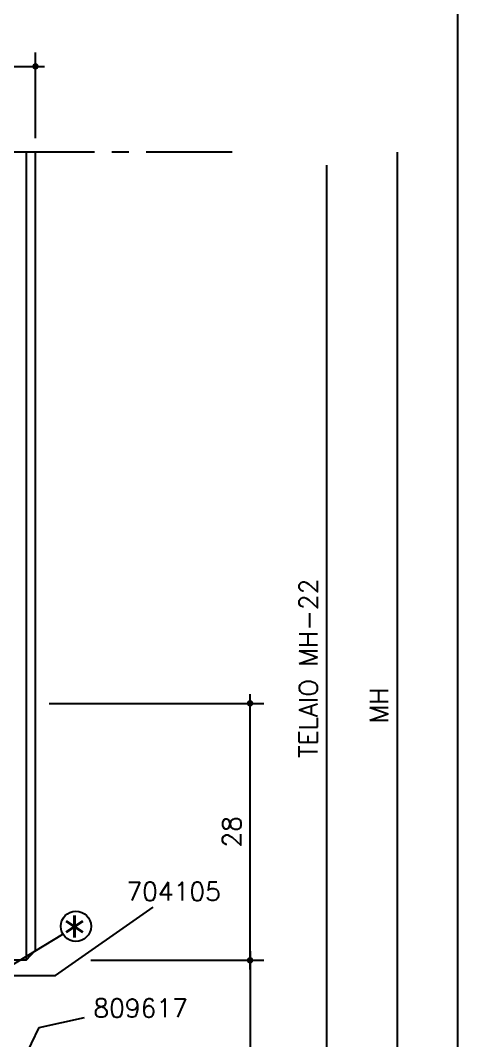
# Model space of a CAD drawing. Extents: x 0 to 4131, y -1600 to 527.
# Drawn here: x 1082.4 to 1130, y -832.6 to -721.4 of the extents above; entities that cross this region are included whole.
import ezdxf

# ---------------------------------------------------------------- set-up
doc = ezdxf.new("R2010")
doc.units = 0
doc.header["$LTSCALE"] = 7.5
doc.header["$MEASUREMENT"] = 0
doc.linetypes.add('CENTER', pattern=[2, 1.25, -0.25, 0.25, -0.25])
doc.layers.get('0').update_dxf_attribs({"linetype": 'CONTINUOUS'})
doc.layers.get('DEFPOINTS').update_dxf_attribs({"linetype": 'CONTINUOUS'})
for name, color, linetype in [('ASSI', 1, 'CENTER'), ('MARCHIO', 7, 'CONTINUOUS'), ('QUOTE', 254, 'CONTINUOUS'), ('TESTO', 2, 'CONTINUOUS'), ('TRATTEGGI', 140, 'CONTINUOUS'), ('VETRO', 6, 'CONTINUOUS')]:
    doc.layers.add(name, color=color, linetype=linetype)
doc.styles.get("Standard").update_dxf_attribs({"font": 'romans.shx'})
doc.dimstyles.new('FRECCIA_1-1', dxfattribs={"dimtxt": 2, "dimasz": 2.5, "dimexe": 1.5, "dimexo": 1.5, "dimgap": 1, "dimtad": 3, "dimdsep": 46, "dimtxsty": 'Standard', "dimcen": 0, "dimclrt": 2, "dimaunit": 1, "dimadec": 0, "dimazin": 0, "dimtfac": 0.7, "dimtmove": 0, "dimatfit": 3, "dimfxl": 1, "dimtolj": 2, "dimarcsym": 0})
doc.dimstyles.new('SCALA_1-1$0', dxfattribs={"dimtxt": 2, "dimasz": 1, "dimexe": 1.5, "dimexo": 1.5, "dimgap": 1, "dimtad": 3, "dimdsep": 46, "dimtxsty": 'Standard', "dimblk1": 'PUNTO', "dimblk2": 'PUNTO', "dimsah": 1, "dimcen": 0.09, "dimclrt": 2, "dimadec": 0, "dimazin": 0, "dimtfac": 0.7, "dimtmove": 0, "dimatfit": 3, "dimldrblk": 'PUNTO', "dimfxl": 1, "dimtolj": 2, "dimarcsym": 0})

# ---------------------------------------------------------------- blocks, each defined once
blk = doc.blocks.new('*D444')
at = {"layer": 'DEFPOINTS', "color": 0, "transparency": 16777216}
for p in [(1099.74, -735.73), (1123.45, -735.73), (1115.75, -858.81)]:
    blk.add_point(p, dxfattribs=at)
at = {"layer": 'QUOTE', "color": 0, "lineweight": -2, "transparency": 16777216}
for p, q in [((1123.45, -856.31), (1123.45, -735.73)), ((1117.25, -858.81), (1124.95, -858.81))]:
    blk.add_line(p, q, dxfattribs=at)
at = {"layer": 'QUOTE', "color": 0, "transparency": 16777216}
blk.add_solid([(1123.03, -856.31), (1123.86, -856.31), (1123.45, -858.81)], dxfattribs=at)
at = {"layer": 'QUOTE', "color": 2, "transparency": 16777216, "insert": (1121.45, -796.02), "char_height": 2, "attachment_point": 5, "rotation": 90}
blk.add_mtext('\\A2;MH', dxfattribs=at)
blk = doc.blocks.new('_None')
blk = doc.blocks.new('PUNTO')
blk.add_line((-1, 0), (1, 0))
at = {"const_width": 0.35}
blk.add_lwpolyline([(-0.175, 0, 1), (0.175, 0, 1)], format="xyb", close=True, dxfattribs=at)
blk = doc.blocks.new('*D439')
at = {"layer": 'DEFPOINTS', "color": 0, "transparency": 16777216}
for p in [(1084, -726.39), (1054, -735.73), (1084, -735.73)]:
    blk.add_point(p, dxfattribs=at)
at = {"layer": 'QUOTE', "color": 0, "lineweight": -2, "transparency": 16777216}
for p, q in [((1054, -734.23), (1054, -724.89)), ((1084, -734.23), (1084, -724.89)), ((1055, -726.39), (1083, -726.39))]:
    blk.add_line(p, q, dxfattribs=at)
at = {"layer": 'QUOTE', "color": 0, "lineweight": -2, "transparency": 16777216, "rotation": 180}
blk.add_blockref('PUNTO', (1054, -726.39), dxfattribs=at)
at = {"layer": 'QUOTE', "color": 0, "lineweight": -2, "transparency": 16777216}
blk.add_blockref('PUNTO', (1084, -726.39), dxfattribs=at)
at = {"layer": 'QUOTE', "color": 2, "transparency": 16777216, "insert": (1069, -724.39), "char_height": 2, "attachment_point": 5}
blk.add_mtext('\\A2;30', dxfattribs=at)
blk = doc.blocks.new('*D436')
at = {"layer": 'DEFPOINTS', "color": 0, "transparency": 16777216}
for p in [(1084, -795.81), (1107.39, -795.81), (1088.55, -823.81)]:
    blk.add_point(p, dxfattribs=at)
at = {"layer": 'QUOTE', "color": 0, "lineweight": -2, "transparency": 16777216}
for p, q in [((1085.5, -795.81), (1108.89, -795.81)), ((1107.39, -822.81), (1107.39, -796.81)), ((1090.05, -823.81), (1108.89, -823.81))]:
    blk.add_line(p, q, dxfattribs=at)
for p, rotation in [((1107.39, -795.81), 90), ((1107.39, -823.81), 270)]:
    blk.add_blockref('PUNTO', p, dxfattribs=dict(at, rotation=rotation))
at = {"layer": 'QUOTE', "color": 2, "transparency": 16777216, "insert": (1105.39, -809.81), "char_height": 2, "attachment_point": 5, "rotation": 90}
blk.add_mtext('\\A2;28', dxfattribs=at)

msp = doc.modelspace()

# ---------------------------------------------------------------- linework, layer by layer
at = {"layer": 'ASSI'}
msp.add_line((1105.4289, -735.7314), (935.8102, -735.7314), dxfattribs=at)
at = {"layer": 'MARCHIO'}
msp.add_lwpolyline([(920, -960), (920, -663), (1130, -663), (1130, -960)], close=True, dxfattribs=at)
at = {"layer": 'QUOTE'}
for p, q in [((1115.7494, -846.8157), (1115.7494, -737.1613)), ((1086.1869, -825.4597), (1096.8395, -818.0278)), ((1081.0428, -824.55), (1086.9925, -820.9577)), ((1107.3886, -824.8143), (1107.3886, -846.8157)), ((1079.8331, -825.4597), (1086.1869, -825.4597)), ((1084.3961, -831.1465), (1089.3436, -830.0576)), ((1082.7167, -834.6401), (1084.3961, -831.1465))]:
    msp.add_line(p, q, dxfattribs=at)
msp.add_circle((1088.4033, -820.1059), 1.648, dxfattribs=at)
at = {"layer": 'TRATTEGGI'}
msp.add_line((1082.9969, -735.7314), (1082.9969, -823.8143), dxfattribs=at)
at = {"layer": 'VETRO'}
for p, q in [((1083.9969, -822.71), (1083.9969, -735.7314)), ((1082.9969, -823.8143), (1083.9969, -822.71)), ((1082.9969, -823.8143), (1076.9969, -823.8143))]:
    msp.add_line(p, q, dxfattribs=at)

# ---------------------------------------------------------------- block references
at = {"layer": 'QUOTE', "rotation": 90}
msp.add_blockref('PUNTO', (1107.3886, -823.8143), dxfattribs=at)

# ---------------------------------------------------------------- texts
at = {"layer": 'QUOTE', "color": 2}
for s, p in [('704105', (1093.9137, -817.3057)), ('809617', (1090.3087, -830.0231))]:
    msp.add_text(s, height=2, dxfattribs=at).set_placement(p)
at = {"layer": 'QUOTE', "color": 2, "insert": (1113.7494, -791.9885), "char_height": 2, "attachment_point": 5, "rotation": 90}
msp.add_mtext('\\A2;TELAIO MH-22', dxfattribs=at)
at = {"layer": 'TESTO'}
msp.add_text('*', height=4.2, dxfattribs=at).set_placement((1086.8101, -823.1304))

# ---------------------------------------------------------------- dimensions: what is measured, and where the dimension line sits
at = {"layer": 'QUOTE'}
dim = msp.add_linear_dim(base=(1083.9969, -726.3881), p1=(1053.9969, -735.7314), p2=(1083.9969, -735.7314), dimstyle='SCALA_1-1$0', dxfattribs=at)
dim.commit()
dim.dimension.update_dxf_attribs({"geometry": '*D439', "text_midpoint": (1068.9969, -724.3881)})
dim = msp.add_linear_dim(base=(1123.4459, -735.7314), p1=(1115.7494, -858.8125), p2=(1099.736, -735.7314), angle=90, text='MH', dimstyle='FRECCIA_1-1', override={"dimblk2": 'None', "dimsah": 1, "dimse2": 1}, dxfattribs=at)
dim.commit()
dim.dimension.update_dxf_attribs({"geometry": '*D444', "text_midpoint": (1121.4459, -796.0219)})
dim = msp.add_linear_dim(base=(1107.3886, -795.8094), p1=(1088.5455, -823.8143), p2=(1083.9969, -795.8094), angle=90, dimstyle='SCALA_1-1$0', dxfattribs=at)
dim.commit()
dim.dimension.update_dxf_attribs({"geometry": '*D436', "text_midpoint": (1107.3886, -809.8118), "dimtype": 160})

doc.saveas('drawing.dxf')
